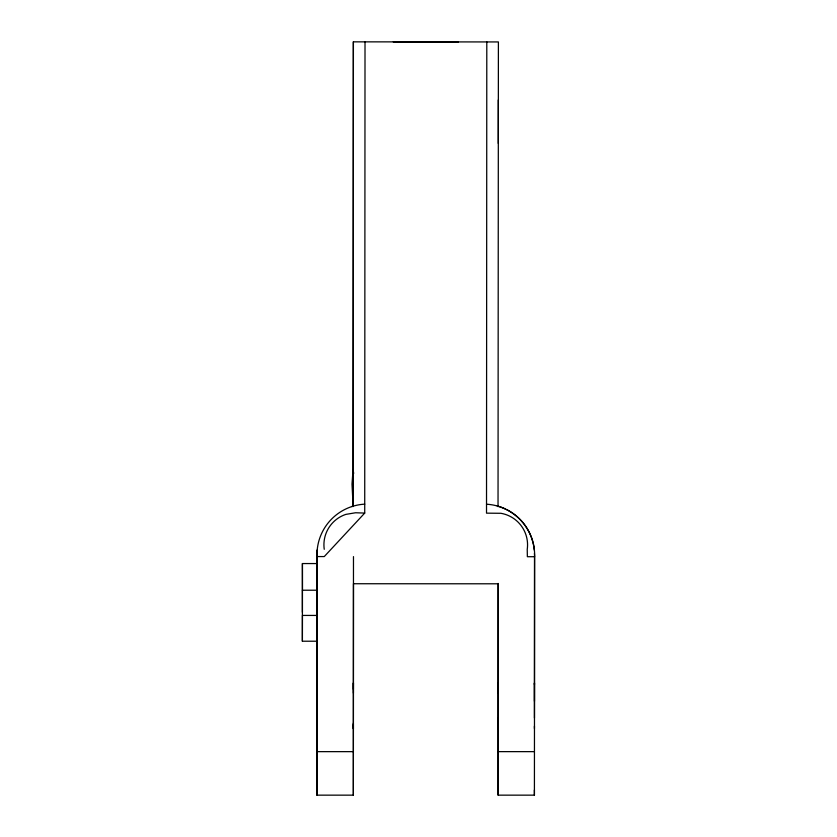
<?xml version="1.0" encoding="UTF-8"?>
<svg xmlns="http://www.w3.org/2000/svg" width="837" height="837" viewBox="0 0 837 837"><rect width="100%" height="100%" fill="white"/><g stroke="black" fill="none" stroke-linecap="round" stroke-linejoin="round"><path stroke-width="1.26" d="M316.93 615.436L316.888 641.215L302.387 641.215L302.419 563.552L316.92 563.563L316.941 590.221M486.517 504.219A50.942 50.942 0 0 1 534.613 556.71L534.414 795.15L498.141 795.15L498.224 583.797L353.465 583.734L353.36 795.15L316.888 795.15L316.878 641.1M316.909 564.368L317.087 550.024L316.888 795.15M316.92 724.382L316.909 728.828L316.899 723.074M316.92 689.29L316.93 682.846L316.93 693.109M316.909 556.563L324.275 556.563L364.723 513.081L365.016 41.86L353.329 41.85L353.13 506.207L351.791 506.552M353.12 506.542L353.402 41.85M353.476 556.605L353.36 795.15M353.392 724.403L353.392 728.849L353.381 723.095M353.392 689.311L353.413 682.866L353.413 693.13M364.922 41.86L486.799 41.934L486.517 513.154L500.861 513.29A32.047 32.047 0 0 1 527.237 549.428L527.362 556.71L534.613 556.71L534.414 553.435M498.141 795.15L498.13 583.441M498.036 506.636L498.392 41.934L486.705 41.934M498.161 718.031L498.141 728.912L498.141 723.158M498.151 689.374L498.161 682.929L498.172 693.193M534.456 701.228L534.445 682.94L534.445 684.603M534.445 718.041L534.519 556.71M302.387 641.215L302.439 615.425L316.951 615.436L316.961 590.221L302.46 590.221L302.419 563.552M302.408 612.276L302.408 590.221M534.435 726.087L534.424 728.546M498.308 99.938L498.297 143.43M353.13 506.207L352.011 484.131L353.047 469.578L353.695 473.418M316.941 751.647L353.413 751.647M534.435 751.647L498.078 751.636M393.264 41.871L458.446 41.913M364.723 513.081L355.568 512.757L345.838 514.389A32.036 32.036 0 0 0 324.243 549.302M534.414 795.15L534.404 789.992M497.22 505.998A50.942 50.942 0 0 1 505.412 509.053M506.395 509.534A50.942 50.942 0 0 1 534.309 550.16M317.024 556.553A50.555 50.555 0 0 1 364.733 504.146"/></g></svg>
